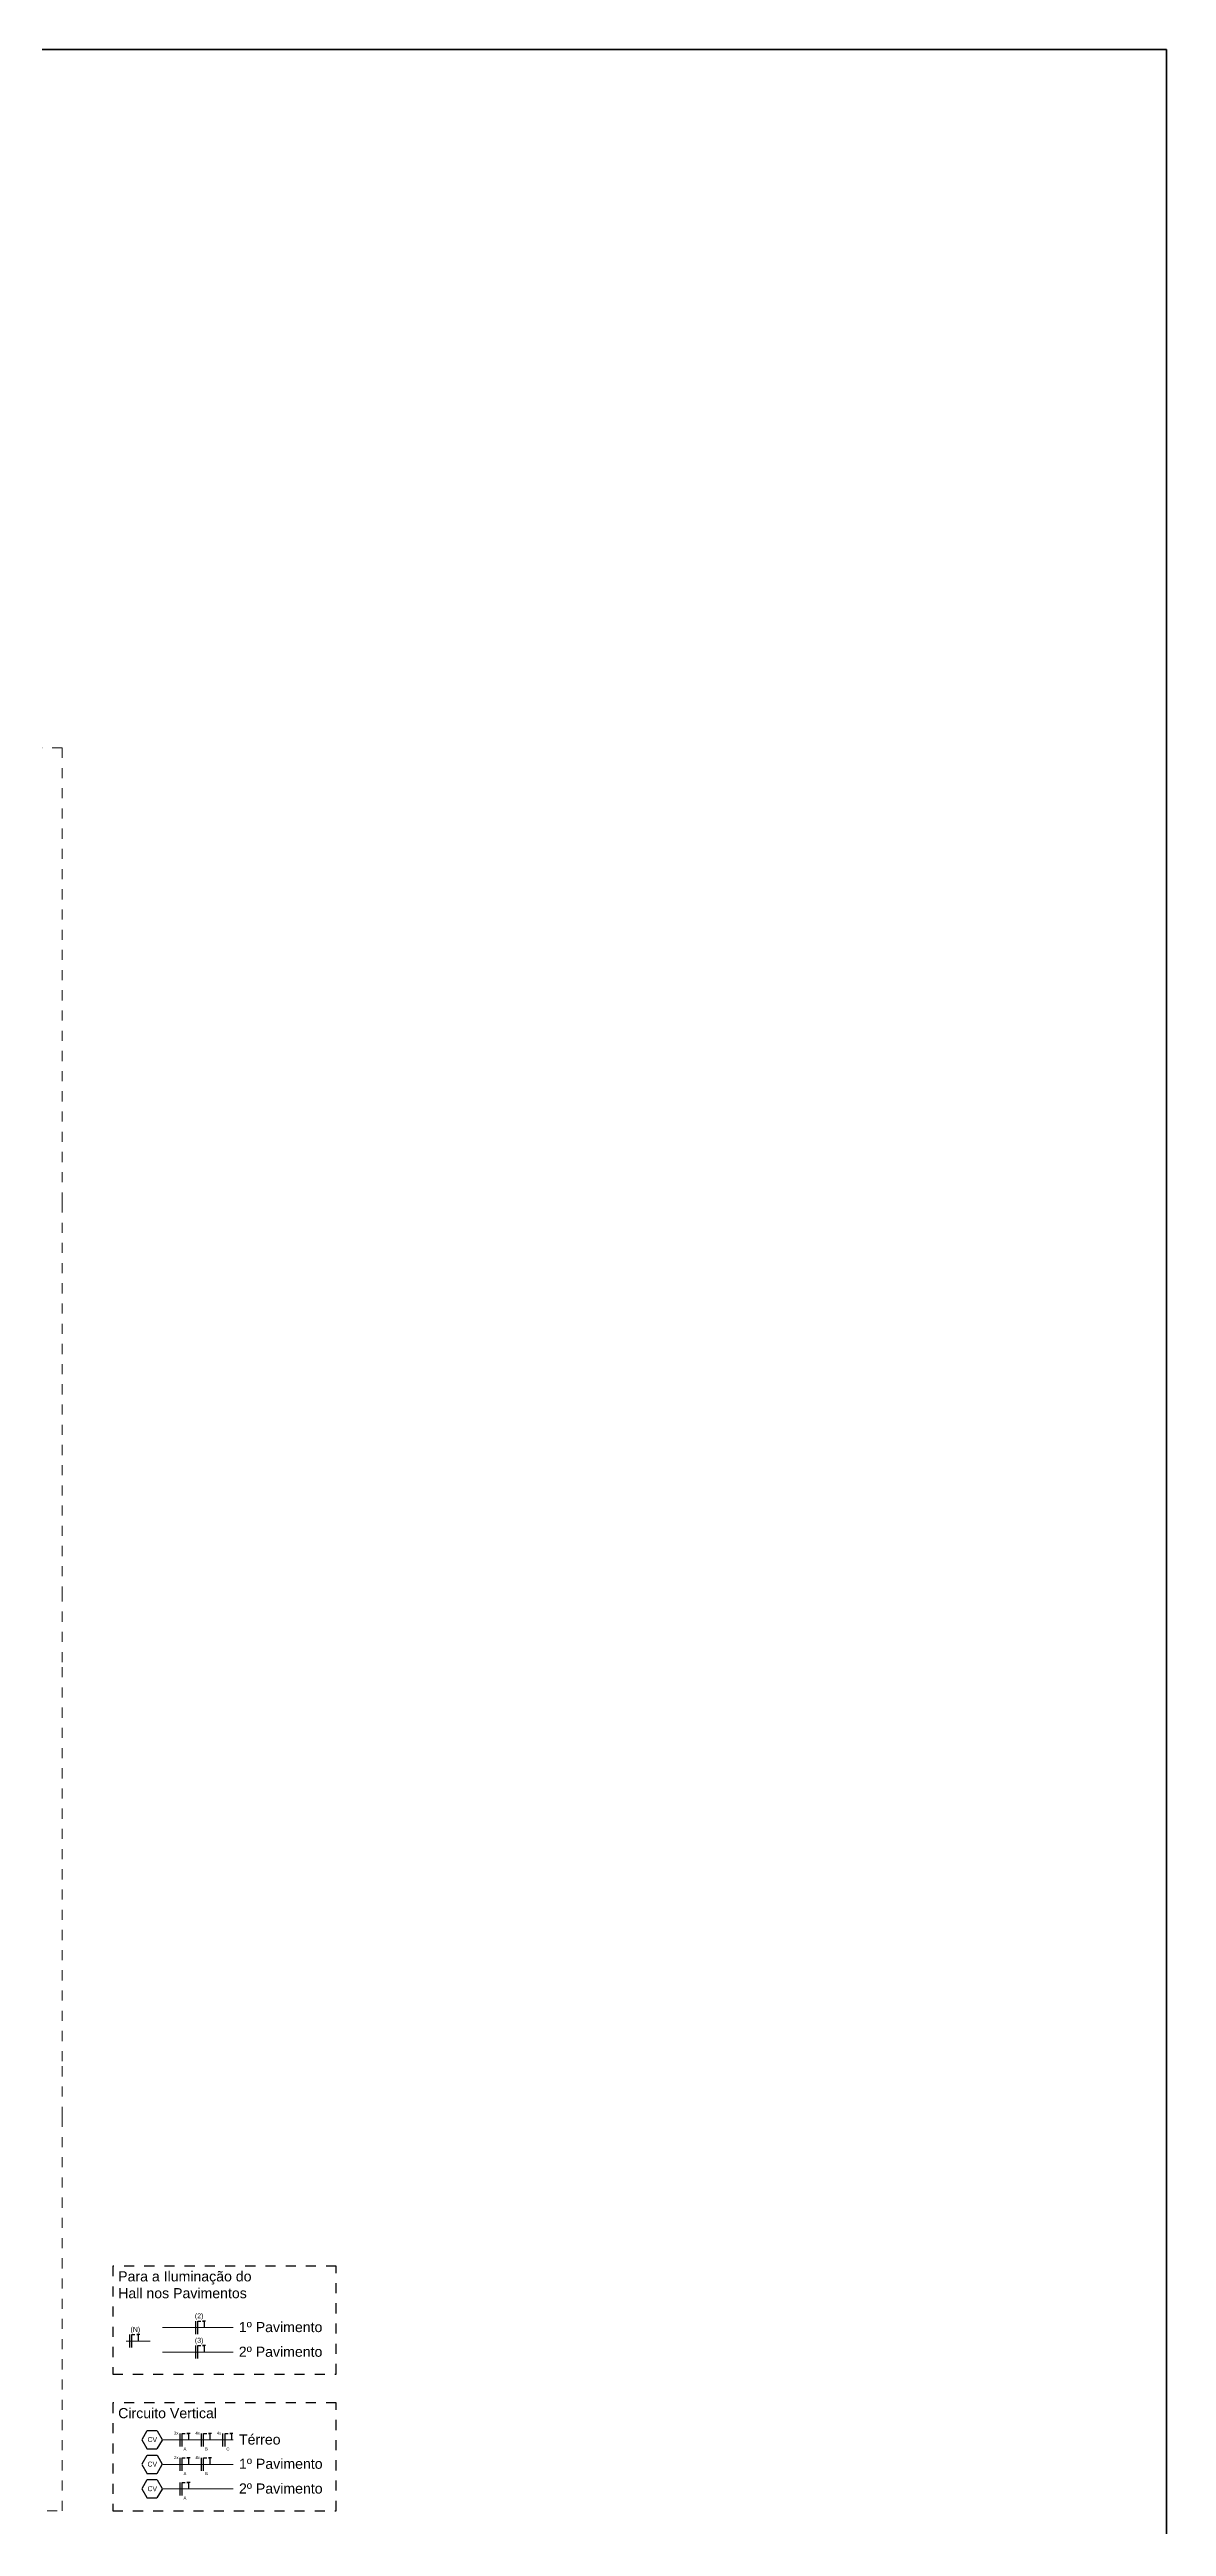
# Model space of a CAD drawing. Header units: inches. Extents: x 179598 to 179981, y 9195975 to 9196075.
# Drawn here: x 179680.82 to 179691.88, y 9196021.86 to 9196046.38 of the extents above; entities that cross this region are included whole.
import ezdxf

# ---------------------------------------------------------------- set-up
doc = ezdxf.new("R2010")
doc.units = ezdxf.units.IN
doc.header["$LTSCALE"] = 0.05
doc.header["$MEASUREMENT"] = 0
for name, pattern in [('CONTINU', [0]), ('DASHED2', [0.375, 0.25, -0.125]), ('HIDDEN', [0.375, 0.25, -0.125])]:
    doc.linetypes.add(name, pattern=pattern)
for name, color, linetype, lineweight in [('Eletrodutos', 220, 'Continuous', 25), ('FNT', 30, 'Continuous', 25), ('HASTES', 250, 'Continuous', 25), ('PROJEÇÃO', 7, 'DASHED2', 0)]:
    doc.layers.add(name, color=color, linetype=linetype, lineweight=lineweight)
doc.layers.add('TEXTO', color=250, linetype='Continuous')
doc.styles.add('Cota', font='arial.ttf')

msp = doc.modelspace()

# ---------------------------------------------------------------- linework, layer by layer
at = {"color": 102, "lineweight": 40}
msp.add_lwpolyline([(179604.631, 9196046.38), (179691.875, 9196046.38), (179691.875, 9196006.604), (179604.631, 9196006.604)], close=True, dxfattribs=at)
at = {"layer": 'Eletrodutos', "color": 32, "linetype": 'HIDDEN', "lineweight": 30, "true_color": 0xcd6928}
for points in [[(179681.782, 9196022.81), (179681.731, 9196022.721), (179681.782, 9196022.633), (179681.885, 9196022.633), (179681.936, 9196022.721), (179681.885, 9196022.81)], [(179681.782, 9196022.568), (179681.731, 9196022.479), (179681.782, 9196022.39), (179681.885, 9196022.39), (179681.936, 9196022.479), (179681.885, 9196022.568)], [(179681.782, 9196022.325), (179681.731, 9196022.236), (179681.782, 9196022.148), (179681.885, 9196022.148), (179681.936, 9196022.236), (179681.885, 9196022.325)]]:
    msp.add_lwpolyline(points, close=True, dxfattribs=at)
at = {"layer": 'FNT', "linetype": 'CONTINU', "lineweight": 30}
for p, q in [((179681.61, 9196023.763), (179681.61, 9196023.635)), ((179682.263, 9196023.897), (179682.263, 9196023.769)), ((179682.263, 9196023.897), (179682.263, 9196023.769)), ((179682.263, 9196023.655), (179682.263, 9196023.526)), ((179682.263, 9196023.655), (179682.263, 9196023.526)), ((179682.108, 9196022.786), (179682.108, 9196022.657)), ((179682.32, 9196022.786), (179682.32, 9196022.657)), ((179682.532, 9196022.786), (179682.532, 9196022.657)), ((179682.532, 9196022.786), (179682.532, 9196022.657)), ((179682.108, 9196022.543), (179682.108, 9196022.415)), ((179682.32, 9196022.543), (179682.32, 9196022.415)), ((179682.108, 9196022.301), (179682.108, 9196022.172))]:
    msp.add_line(p, q, dxfattribs=at)
for points in [[(179681.633, 9196023.635), (179681.633, 9196023.763), (179681.664, 9196023.763)], [(179681.712, 9196023.763), (179681.681, 9196023.763), (179681.696, 9196023.763), (179681.696, 9196023.699)], [(179682.286, 9196023.769), (179682.286, 9196023.897), (179682.317, 9196023.897)], [(179682.286, 9196023.769), (179682.286, 9196023.897), (179682.317, 9196023.897)], [(179682.364, 9196023.897), (179682.333, 9196023.897), (179682.349, 9196023.897), (179682.349, 9196023.833)], [(179682.286, 9196023.526), (179682.286, 9196023.655), (179682.317, 9196023.655)], [(179682.286, 9196023.526), (179682.286, 9196023.655), (179682.317, 9196023.655)], [(179682.364, 9196023.655), (179682.333, 9196023.655), (179682.349, 9196023.655), (179682.349, 9196023.59)], [(179682.131, 9196022.657), (179682.131, 9196022.786), (179682.162, 9196022.786)], [(179682.21, 9196022.786), (179682.179, 9196022.786), (179682.194, 9196022.786), (179682.194, 9196022.721)], [(179682.343, 9196022.657), (179682.343, 9196022.786), (179682.374, 9196022.786)], [(179682.422, 9196022.786), (179682.391, 9196022.786), (179682.406, 9196022.786), (179682.406, 9196022.721)], [(179682.556, 9196022.657), (179682.556, 9196022.786), (179682.586, 9196022.786)], [(179682.556, 9196022.657), (179682.556, 9196022.786), (179682.586, 9196022.786)], [(179682.634, 9196022.786), (179682.603, 9196022.786), (179682.619, 9196022.786), (179682.619, 9196022.721)], [(179682.634, 9196022.786), (179682.603, 9196022.786), (179682.619, 9196022.786), (179682.619, 9196022.721)], [(179682.131, 9196022.415), (179682.131, 9196022.543), (179682.162, 9196022.543)], [(179682.21, 9196022.543), (179682.179, 9196022.543), (179682.194, 9196022.543), (179682.194, 9196022.479)], [(179682.343, 9196022.415), (179682.343, 9196022.543), (179682.374, 9196022.543)], [(179682.422, 9196022.543), (179682.391, 9196022.543), (179682.406, 9196022.543), (179682.406, 9196022.479)], [(179682.131, 9196022.172), (179682.131, 9196022.301), (179682.162, 9196022.301)], [(179682.21, 9196022.301), (179682.179, 9196022.301), (179682.194, 9196022.301), (179682.194, 9196022.236)]]:
    msp.add_lwpolyline(points, dxfattribs=at)
at = {"layer": 'HASTES', "linetype": 'CONTINU', "lineweight": 20}
for points in [[(179682.636, 9196023.833), (179682.636, 9196023.833), (179681.936, 9196023.833)], [(179681.578, 9196023.699), (179681.578, 9196023.699), (179681.814, 9196023.699)], [(179682.636, 9196023.59), (179682.636, 9196023.59), (179681.936, 9196023.59)], [(179682.636, 9196022.721), (179682.636, 9196022.721), (179681.936, 9196022.721)], [(179682.636, 9196022.479), (179682.636, 9196022.479), (179681.936, 9196022.479)], [(179682.636, 9196022.236), (179682.636, 9196022.236), (179681.936, 9196022.236)]]:
    msp.add_lwpolyline(points, dxfattribs=at)
at = {"layer": 'PROJEÇÃO'}
msp.add_lwpolyline([(179672.994, 9196028.219), (179672.994, 9196022.019), (179680.944, 9196022.019), (179680.944, 9196025.919), (179680.944, 9196025.919), (179680.944, 9196026.469), (179680.944, 9196026.469), (179680.944, 9196030.419), (179680.944, 9196030.419), (179680.944, 9196031.069), (179680.944, 9196031.069), (179680.944, 9196034.969), (179680.944, 9196034.969), (179680.944, 9196035.569), (179680.944, 9196035.569), (179680.944, 9196039.469), (179676.144, 9196039.469), (179676.144, 9196038.819), (179672.994, 9196038.819), (179672.994, 9196033.269)], dxfattribs=at)
at = {"layer": 'TEXTO', "linetype": 'HIDDEN', "lineweight": 30}
for points in [[(179681.444, 9196023.373), (179683.656, 9196023.373), (179683.656, 9196024.441), (179681.444, 9196024.441)], [(179681.444, 9196022.019), (179683.656, 9196022.019), (179683.656, 9196023.087), (179681.444, 9196023.087)]]:
    msp.add_lwpolyline(points, close=True, dxfattribs=at)

# ---------------------------------------------------------------- texts
at = {"layer": 'FNT', "linetype": 'CONTINU', "lineweight": 20, "attachment_point": 1, "style": 'Cota'}
for s, width, insert, char_height in [('Para a Iluminação do Hall nos Pavimentos', 1.51832, (179681.498, 9196024.39), 0.1), ('(N)', 0.0402, (179681.62, 9196023.84), 0.0493), ('(2)', 0.0402, (179682.257, 9196023.974), 0.0493), ('1º Pavimento', 0.9908, (179682.692, 9196023.888), 0.1), ('(3)', 0.0402, (179682.257, 9196023.732), 0.0493), ('2º Pavimento', 0.86144, (179682.692, 9196023.644), 0.1), ('Circuito Vertical ', 1.16682, (179681.498, 9196023.036), 0.1), ('\\pi0.06;3x', 0.51577, (179681.99, 9196022.803), 0.03), ('\\pi0.06;4x', 0.51577, (179682.202, 9196022.803), 0.03), ('\\pi0.06;4x', 0.51577, (179682.414, 9196022.803), 0.03), ('Térreo', 0.51577, (179682.694, 9196022.775), 0.1), ('\\pi0.01998;CV', 0.13159, (179681.768, 9196022.749), 0.04926), ('\\pi0.06;2x', 0.51577, (179681.99, 9196022.561), 0.03), ('\\pi0.06;A', 0.51577, (179682.085, 9196022.646), 0.03), ('\\pi0.06;4x', 0.51577, (179682.202, 9196022.561), 0.03), ('\\pi0.06;B', 0.51577, (179682.297, 9196022.646), 0.03), ('\\pi0.06;C', 0.51577, (179682.509, 9196022.646), 0.03), ('\\pi0.06;C', 0.51577, (179682.509, 9196022.646), 0.03), ('1º Pavimento', 0.9908, (179682.694, 9196022.535), 0.1), ('\\pi0.01998;CV', 0.13159, (179681.768, 9196022.506), 0.04926), ('\\pi0.06;A', 0.51577, (179682.085, 9196022.403), 0.03), ('\\pi0.06;B', 0.51577, (179682.297, 9196022.403), 0.03), ('2º Pavimento', 0.86144, (179682.694, 9196022.29), 0.1), ('\\pi0.01998;CV', 0.13159, (179681.768, 9196022.263), 0.04926), ('\\pi0.06;A', 0.51577, (179682.085, 9196022.161), 0.03)]:
    msp.add_mtext_dynamic_manual_height_columns(s, width=width, gutter_width=0.5, heights=[0], dxfattribs=dict(at, insert=insert, char_height=char_height))

doc.saveas('drawing.dxf')
